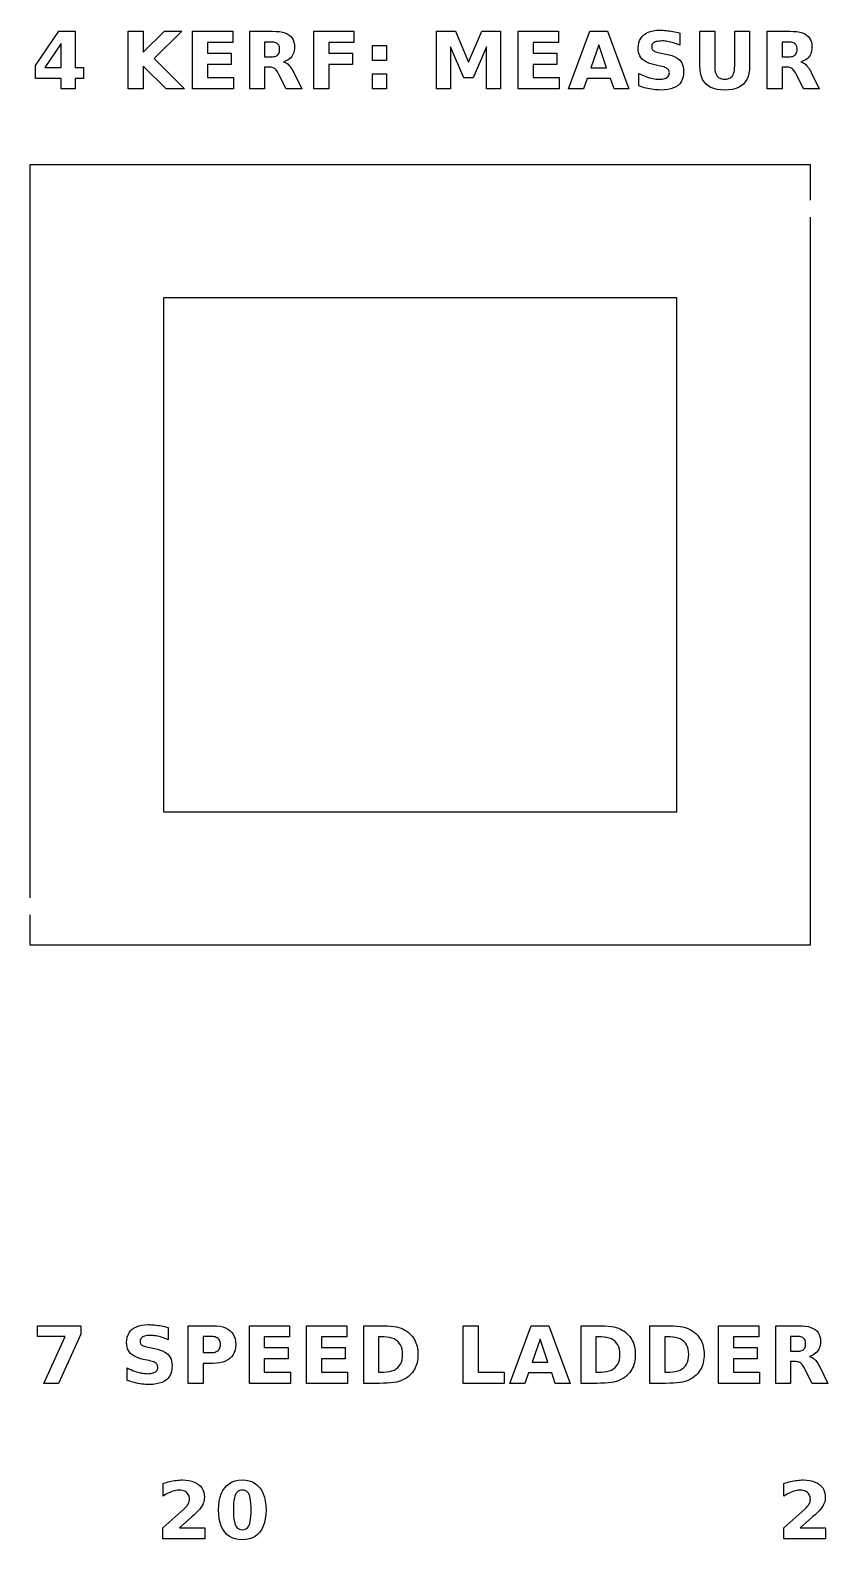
# Model space of a CAD drawing. Header units: millimetres. Extents: x 10 to 256, y 12 to 289.
# Drawn here: x 11.9 to 42.8, y 29 to 87.3 of the extents above; entities that cross this region are included whole.
import ezdxf

# ---------------------------------------------------------------- set-up
doc = ezdxf.new("R2010")
doc.units = ezdxf.units.MM
doc.layers.add('CUT', color=1, linetype='CONTINUOUS')
doc.layers.add('ENGRAVE', color=5, linetype='CONTINUOUS')

msp = doc.modelspace()

# ---------------------------------------------------------------- linework, layer by layer
at = {"layer": 'CUT', "color": 1}
for points in [[(11.925, 53.75), (11.925, 82.075), (42.075, 82.075), (42.075, 80.7)], [(42.075, 80.05), (42.075, 51.925), (11.925, 51.925), (11.925, 53.1)]]:
    msp.add_lwpolyline(points, dxfattribs=at)
msp.add_lwpolyline([(36.925, 76.925), (17.075, 76.925), (17.075, 57.075), (36.925, 57.075), (36.925, 76.925)], close=True, dxfattribs=at)
at = {"layer": 'ENGRAVE', "color": 5}
for points in [[(13.1249, 85), (13.1249, 85.4058), (12.1373, 85.4058), (12.1373, 85.8982), (13.0295, 87.2275), (13.668, 87.2275), (13.668, 85.8221), (13.9858, 85.8221), (13.9858, 85.4058), (13.668, 85.4058), (13.668, 85), (13.1249, 85)], [(16.7114, 86.1727), (17.8945, 85), (17.1754, 85), (16.2892, 85.8773), (16.2892, 85), (15.7148, 85), (15.7148, 87.2275), (16.2892, 87.2275), (16.2892, 86.4144), (17.1172, 87.2275), (17.7841, 87.2275), (16.7114, 86.1727)], [(19.6967, 85.9444), (18.7792, 85.9444), (18.7792, 85.4342), (19.7877, 85.4342), (19.7877, 85), (18.2047, 85), (18.2047, 87.2275), (19.7549, 87.2275), (19.7549, 86.7933), (18.7792, 86.7933), (18.7792, 86.3786), (19.6967, 86.3786), (19.6967, 85.9444)], [(21.6729, 87.1906), (21.7739, 87.1619), (21.8619, 87.1249), (21.9368, 87.0798), (21.9995, 87.0258), (22.0508, 86.9623), (22.0907, 86.8892), (22.1191, 86.8066), (22.1362, 86.7145), (22.1419, 86.6128), (22.139, 86.5414), (22.1301, 86.4744), (22.1153, 86.4118), (22.0945, 86.3535), (22.0679, 86.2997), (22.0353, 86.2503), (21.9967, 86.2051), (21.9521, 86.1641), (21.9015, 86.1272), (21.845, 86.0944), (21.7824, 86.0658), (21.7137, 86.0414), (21.7523, 86.0306), (21.7896, 86.0159), (21.8255, 85.9976), (21.86, 85.9754), (21.8931, 85.9495), (21.9249, 85.9198), (21.956, 85.8855), (21.9873, 85.8458), (22.0187, 85.8006), (22.0502, 85.75), (22.0818, 85.694), (22.1136, 85.6326), (22.4254, 85), (21.8137, 85), (21.5422, 85.5535), (21.5148, 85.6063), (21.4872, 85.6532), (21.4595, 85.6941), (21.4318, 85.7292), (21.4038, 85.7585), (21.3758, 85.7818), (21.3462, 85.8005), (21.3134, 85.8158), (21.2775, 85.8277), (21.2385, 85.8362), (21.1965, 85.8413), (21.1513, 85.843), (20.9886, 85.843), (20.9886, 85), (20.4142, 85), (20.4142, 87.2275), (21.2915, 87.2275), (21.4317, 87.2234), (21.5588, 87.2111), (21.6729, 87.1906)], [(24.3813, 86.3786), (24.3813, 85.9444), (23.4637, 85.9444), (23.4637, 85), (22.8893, 85), (22.8893, 87.2275), (24.4395, 87.2275), (24.4395, 86.7933), (23.4637, 86.7933), (23.4637, 86.3786), (24.3813, 86.3786)], [(29.564, 85), (29.564, 86.6292), (29.0508, 85.4282), (28.6867, 85.4282), (28.1735, 86.6292), (28.1735, 85), (27.6289, 85), (27.6289, 87.2275), (28.36, 87.2275), (28.8673, 86.0354), (29.3775, 87.2275), (30.1071, 87.2275), (30.1071, 85), (29.564, 85)], [(32.2838, 85.9444), (31.3662, 85.9444), (31.3662, 85.4342), (32.3748, 85.4342), (32.3748, 85), (30.7918, 85), (30.7918, 87.2275), (32.3419, 87.2275), (32.3419, 86.7933), (31.3662, 86.7933), (31.3662, 86.3786), (32.2838, 86.3786), (32.2838, 85.9444)], [(35.0706, 85), (34.4932, 85), (34.353, 85.4058), (33.4548, 85.4058), (33.3131, 85), (32.7357, 85), (33.5608, 87.2275), (34.2456, 87.2275), (35.0706, 85)], [(36.7977, 86.7774), (36.7388, 86.7947), (36.6804, 86.8098), (36.6227, 86.8225), (36.5661, 86.833), (36.5106, 86.8411), (36.4562, 86.8469), (36.4029, 86.8504), (36.3506, 86.8515), (36.285, 86.85), (36.2253, 86.8452), (36.1716, 86.8374), (36.1238, 86.8263), (36.0821, 86.8122), (36.0463, 86.7948), (36.0162, 86.7742), (35.9916, 86.7501), (35.9724, 86.7225), (35.9587, 86.6914), (35.9505, 86.6568), (35.9478, 86.6188), (35.9496, 86.59), (35.9552, 86.5635), (35.9644, 86.5392), (35.9773, 86.517), (35.9939, 86.497), (36.0142, 86.4793), (36.0393, 86.463), (36.0705, 86.4475), (36.1076, 86.4329), (36.1508, 86.4189), (36.2, 86.4058), (36.2551, 86.3935), (36.4998, 86.3443), (36.6177, 86.3172), (36.7236, 86.2859), (36.8176, 86.2503), (36.8997, 86.2103), (36.9698, 86.1661), (37.028, 86.1175), (37.0759, 86.0632), (37.115, 86.0018), (37.1455, 85.9332), (37.1672, 85.8576), (37.1803, 85.7747), (37.1846, 85.6848), (37.1786, 85.5672), (37.1604, 85.4601), (37.13, 85.3635), (37.0875, 85.2773), (37.0329, 85.2017), (36.9661, 85.1365), (36.8868, 85.0816), (36.7947, 85.0366), (36.6899, 85.0017), (36.5722, 84.9767), (36.4417, 84.9617), (36.2984, 84.9567), (36.2277, 84.9579), (36.157, 84.9612), (36.0862, 84.9668), (36.0153, 84.9746), (35.9443, 84.9847), (35.8732, 84.997), (35.8021, 85.0115), (35.731, 85.0282), (35.6598, 85.047), (35.5887, 85.068), (35.5176, 85.0911), (35.4465, 85.1164), (35.4465, 85.6013), (35.5172, 85.565), (35.5872, 85.5319), (35.6563, 85.5019), (35.7247, 85.4749), (35.7922, 85.4511), (35.859, 85.4304), (35.925, 85.4129), (35.9902, 85.3985), (36.0547, 85.3874), (36.1183, 85.3794), (36.1811, 85.3746), (36.2432, 85.373), (36.3034, 85.3747), (36.3588, 85.38), (36.4092, 85.3887), (36.4547, 85.4008), (36.4954, 85.4165), (36.5312, 85.4357), (36.5617, 85.458), (36.5867, 85.4834), (36.6061, 85.5117), (36.62, 85.5431), (36.6283, 85.5774), (36.6311, 85.6147), (36.6292, 85.6482), (36.6236, 85.679), (36.6141, 85.7072), (36.6009, 85.7327), (36.584, 85.7556), (36.5632, 85.7758), (36.5369, 85.7944), (36.503, 85.8123), (36.4616, 85.8295), (36.4127, 85.8461), (36.3563, 85.862), (36.2924, 85.8773), (36.0701, 85.9265), (35.9637, 85.9527), (35.8673, 85.9837), (35.7809, 86.0194), (35.7044, 86.0598), (35.638, 86.1049), (35.5815, 86.1548), (35.5343, 86.21), (35.4957, 86.2713), (35.4657, 86.3387), (35.4443, 86.4121), (35.4314, 86.4915), (35.4271, 86.577), (35.4331, 86.6836), (35.451, 86.7817), (35.4808, 86.8713), (35.5226, 86.9523), (35.5763, 87.0248), (35.6419, 87.0888), (35.7188, 87.1435), (35.8061, 87.1882), (35.9038, 87.223), (36.012, 87.2479), (36.1306, 87.2628), (36.2596, 87.2678), (36.3211, 87.267), (36.3831, 87.2647), (36.4457, 87.2609), (36.5089, 87.2555), (36.5727, 87.2486), (36.6371, 87.2402), (36.7021, 87.2302), (36.7679, 87.2187), (36.8344, 87.2057), (36.9017, 87.1911), (36.9697, 87.175), (37.0384, 87.1574), (37.0384, 86.6859), (36.9775, 86.7122), (36.9171, 86.7362), (36.8572, 86.7579), (36.7977, 86.7774)], [(38.4081, 85.6555), (38.4257, 85.5941), (38.4482, 85.5415), (38.4758, 85.4976), (38.5091, 85.4613), (38.5487, 85.4317), (38.5946, 85.4086), (38.6469, 85.3921), (38.7055, 85.3823), (38.7705, 85.379), (38.8359, 85.3823), (38.8949, 85.3921), (38.9475, 85.4086), (38.9936, 85.4317), (39.0333, 85.4613), (39.0666, 85.4976), (39.0942, 85.5415), (39.1168, 85.5941), (39.1343, 85.6555), (39.1469, 85.7257), (39.1544, 85.8046), (39.1569, 85.8922), (39.1569, 87.2275), (39.7313, 87.2275), (39.7313, 85.8922), (39.7247, 85.7413), (39.705, 85.6038), (39.672, 85.4797), (39.6259, 85.369), (39.5666, 85.2718), (39.4941, 85.188), (39.4081, 85.1173), (39.3083, 85.0595), (39.1946, 85.0145), (39.0671, 84.9824), (38.9257, 84.9632), (38.7705, 84.9567), (38.6157, 84.9632), (38.4747, 84.9824), (38.3475, 85.0145), (38.234, 85.0595), (38.1343, 85.1173), (38.0484, 85.188), (37.9759, 85.2718), (37.9166, 85.369), (37.8705, 85.4797), (37.8375, 85.6038), (37.8177, 85.7413), (37.8111, 85.8922), (37.8111, 87.2275), (38.3856, 87.2275), (38.3856, 85.8922), (38.3881, 85.8046), (38.3956, 85.7257), (38.4081, 85.6555)], [(41.5591, 87.2111), (41.6732, 87.1906), (41.7742, 87.1619), (41.8622, 87.1249), (41.9371, 87.0798), (41.9998, 87.0258), (42.051, 86.9623), (42.0909, 86.8892), (42.1194, 86.8066), (42.1365, 86.7145), (42.1422, 86.6128), (42.1393, 86.5414), (42.1304, 86.4744), (42.1156, 86.4118), (42.0948, 86.3535), (42.0681, 86.2997), (42.0355, 86.2503), (41.997, 86.2051), (41.9524, 86.1641), (41.9018, 86.1272), (41.8452, 86.0944), (41.7826, 86.0658), (41.714, 86.0414), (41.7526, 86.0306), (41.7899, 86.0159), (41.8257, 85.9976), (41.8602, 85.9754), (41.8934, 85.9495), (41.9251, 85.9198), (41.9563, 85.8855), (41.9876, 85.8458), (42.0189, 85.8006), (42.0505, 85.75), (42.0821, 85.694), (42.1139, 85.6326), (42.4257, 85), (41.814, 85), (41.5424, 85.5535), (41.515, 85.6063), (41.4875, 85.6532), (41.4598, 85.6941), (41.432, 85.7292), (41.4041, 85.7585), (41.3761, 85.7818), (41.3464, 85.8005), (41.3137, 85.8158), (41.2778, 85.8277), (41.2388, 85.8362), (41.1967, 85.8413), (41.1516, 85.843), (40.9889, 85.843), (40.9889, 85), (40.4145, 85), (40.4145, 87.2275), (41.2918, 87.2275), (41.432, 87.2234), (41.5591, 87.2111)], [(12.4953, 85.8221), (13.1249, 85.8221), (13.1249, 86.7546), (12.4953, 85.8221)], [(21.5131, 86.3317), (21.5327, 86.3613), (21.5479, 86.3957), (21.5588, 86.4349), (21.5654, 86.479), (21.5675, 86.5278), (21.5654, 86.5761), (21.5588, 86.6196), (21.5479, 86.6583), (21.5327, 86.6922), (21.5131, 86.7213), (21.4892, 86.7456), (21.4603, 86.7657), (21.4256, 86.7821), (21.3853, 86.7948), (21.3393, 86.804), (21.2877, 86.8094), (21.2303, 86.8113), (20.9886, 86.8113), (20.9886, 86.2398), (21.2303, 86.2398), (21.2877, 86.2417), (21.3393, 86.2473), (21.3853, 86.2566), (21.4256, 86.2697), (21.4603, 86.2865), (21.4892, 86.307), (21.5131, 86.3317)], [(25.6986, 86.0936), (25.16, 86.0936), (25.16, 86.671), (25.6986, 86.671), (25.6986, 86.0936)], [(33.5981, 85.8191), (34.2083, 85.8191), (33.9039, 86.7053), (33.5981, 85.8191)], [(41.4895, 86.307), (41.5134, 86.3317), (41.533, 86.3613), (41.5482, 86.3957), (41.5591, 86.4349), (41.5656, 86.479), (41.5678, 86.5278), (41.5656, 86.5761), (41.5591, 86.6196), (41.5482, 86.6583), (41.533, 86.6922), (41.5134, 86.7213), (41.4895, 86.7456), (41.4605, 86.7657), (41.4259, 86.7821), (41.3856, 86.7948), (41.3396, 86.804), (41.288, 86.8094), (41.2306, 86.8113), (40.9889, 86.8113), (40.9889, 86.2398), (41.2306, 86.2398), (41.288, 86.2417), (41.3396, 86.2473), (41.3856, 86.2566), (41.4259, 86.2697), (41.4605, 86.2865), (41.4895, 86.307)], [(25.6986, 85.5774), (25.6986, 85), (25.16, 85), (25.16, 85.5774), (25.6986, 85.5774)], [(13.2771, 36.8053), (12.2044, 36.8053), (12.2044, 37.2275), (13.8829, 37.2275), (13.8829, 36.9038), (13.0145, 35), (12.4551, 35), (13.2771, 36.8053)], [(16.9653, 36.7947), (16.9069, 36.8098), (16.8492, 36.8225), (16.7926, 36.833), (16.7371, 36.8411), (16.6827, 36.8469), (16.6294, 36.8504), (16.5771, 36.8515), (16.5115, 36.85), (16.4518, 36.8452), (16.3981, 36.8374), (16.3503, 36.8263), (16.3086, 36.8122), (16.2728, 36.7948), (16.2427, 36.7742), (16.2181, 36.7501), (16.1989, 36.7225), (16.1852, 36.6914), (16.177, 36.6568), (16.1743, 36.6188), (16.1761, 36.59), (16.1817, 36.5635), (16.1909, 36.5392), (16.2038, 36.517), (16.2204, 36.497), (16.2407, 36.4793), (16.2658, 36.463), (16.297, 36.4475), (16.3341, 36.4329), (16.3773, 36.4189), (16.4265, 36.4058), (16.4816, 36.3935), (16.7263, 36.3443), (16.8442, 36.3172), (16.9501, 36.2859), (17.0441, 36.2503), (17.1262, 36.2103), (17.1963, 36.1661), (17.2545, 36.1175), (17.3023, 36.0632), (17.3415, 36.0018), (17.372, 35.9332), (17.3937, 35.8576), (17.4068, 35.7747), (17.4111, 35.6848), (17.4051, 35.5672), (17.3869, 35.4601), (17.3565, 35.3635), (17.314, 35.2773), (17.2594, 35.2017), (17.1926, 35.1365), (17.1133, 35.0816), (17.0212, 35.0366), (16.9164, 35.0017), (16.7987, 34.9767), (16.6682, 34.9617), (16.5249, 34.9567), (16.4542, 34.9579), (16.3835, 34.9612), (16.3127, 34.9668), (16.2418, 34.9746), (16.1708, 34.9847), (16.0997, 34.997), (16.0286, 35.0115), (15.9575, 35.0282), (15.8863, 35.047), (15.8152, 35.068), (15.7441, 35.0911), (15.673, 35.1164), (15.673, 35.6013), (15.7437, 35.565), (15.8137, 35.5319), (15.8828, 35.5019), (15.9512, 35.4749), (16.0187, 35.4511), (16.0855, 35.4304), (16.1515, 35.4129), (16.2167, 35.3985), (16.2812, 35.3874), (16.3448, 35.3794), (16.4076, 35.3746), (16.4697, 35.373), (16.5299, 35.3747), (16.5852, 35.38), (16.6357, 35.3887), (16.6812, 35.4008), (16.7219, 35.4165), (16.7577, 35.4357), (16.7882, 35.458), (16.8132, 35.4834), (16.8326, 35.5117), (16.8465, 35.5431), (16.8548, 35.5774), (16.8576, 35.6147), (16.8557, 35.6482), (16.8501, 35.679), (16.8406, 35.7072), (16.8274, 35.7327), (16.8105, 35.7556), (16.7897, 35.7758), (16.7634, 35.7944), (16.7295, 35.8123), (16.6881, 35.8295), (16.6392, 35.8461), (16.5828, 35.862), (16.5189, 35.8773), (16.2966, 35.9265), (16.1902, 35.9527), (16.0938, 35.9837), (16.0074, 36.0194), (15.9309, 36.0598), (15.8645, 36.1049), (15.808, 36.1548), (15.7608, 36.21), (15.7222, 36.2713), (15.6922, 36.3387), (15.6708, 36.4121), (15.6579, 36.4915), (15.6536, 36.577), (15.6596, 36.6836), (15.6775, 36.7817), (15.7073, 36.8713), (15.7491, 36.9523), (15.8028, 37.0248), (15.8684, 37.0888), (15.9453, 37.1435), (16.0326, 37.1882), (16.1303, 37.223), (16.2384, 37.2479), (16.3571, 37.2628), (16.4861, 37.2678), (16.5476, 37.267), (16.6096, 37.2647), (16.6722, 37.2609), (16.7354, 37.2555), (16.7992, 37.2486), (16.8636, 37.2402), (16.9286, 37.2302), (16.9944, 37.2187), (17.0609, 37.2057), (17.1282, 37.1911), (17.1962, 37.175), (17.2649, 37.1574), (17.2649, 36.6859), (17.204, 36.7122), (17.1436, 36.7362), (17.0837, 36.7579), (17.0242, 36.7774), (16.9653, 36.7947)], [(19.6438, 37.0388), (19.7133, 36.9714), (19.7702, 36.8951), (19.8144, 36.8099), (19.846, 36.7158), (19.865, 36.6128), (19.8713, 36.5009), (19.865, 36.3885), (19.846, 36.2852), (19.8144, 36.1908), (19.7702, 36.1054), (19.7133, 36.029), (19.6438, 35.9616), (19.5624, 35.9039), (19.4701, 35.8567), (19.3668, 35.82), (19.2525, 35.7938), (19.1273, 35.7781), (18.991, 35.7728), (18.6121, 35.7728), (18.6121, 35), (18.0376, 35), (18.0376, 37.2275), (18.991, 37.2275), (19.1273, 37.2223), (19.2525, 37.2065), (19.3668, 37.1803), (19.4701, 37.1436), (19.5624, 37.0964), (19.6438, 37.0388)], [(19.1555, 36.2456), (19.188, 36.2704), (19.2158, 36.2994), (19.2385, 36.3322), (19.2562, 36.3687), (19.2689, 36.409), (19.2764, 36.4531), (19.279, 36.5009), (19.2764, 36.5487), (19.2689, 36.5928), (19.2562, 36.633), (19.2385, 36.6693), (19.2158, 36.7019), (19.188, 36.7307), (19.1555, 36.7553), (19.1188, 36.7754), (19.0779, 36.7911), (19.0328, 36.8023), (18.9834, 36.809), (18.9298, 36.8113), (18.6121, 36.8113), (18.6121, 36.1891), (18.9298, 36.1891), (18.9834, 36.1914), (19.0328, 36.1981), (19.0779, 36.2094), (19.1188, 36.2252), (19.1555, 36.2456)], [(21.8913, 35.9444), (20.9737, 35.9444), (20.9737, 35.4342), (21.9823, 35.4342), (21.9823, 35), (20.3993, 35), (20.3993, 37.2275), (21.9495, 37.2275), (21.9495, 36.7933), (20.9737, 36.7933), (20.9737, 36.3786), (21.8913, 36.3786), (21.8913, 35.9444)], [(24.1008, 35.9444), (23.1832, 35.9444), (23.1832, 35.4342), (24.1918, 35.4342), (24.1918, 35), (22.6088, 35), (22.6088, 37.2275), (24.159, 37.2275), (24.159, 36.7933), (23.1832, 36.7933), (23.1832, 36.3786), (24.1008, 36.3786), (24.1008, 35.9444)], [(26.1797, 37.1552), (26.2606, 37.1282), (26.3375, 37.0957), (26.4104, 37.0576), (26.4794, 37.0139), (26.5445, 36.9646), (26.6057, 36.9097), (26.6557, 36.8582), (26.7012, 36.8041), (26.7422, 36.7475), (26.7787, 36.6882), (26.8108, 36.6265), (26.8384, 36.5621), (26.8617, 36.495), (26.8807, 36.425), (26.8955, 36.3521), (26.9061, 36.2763), (26.9124, 36.1976), (26.9145, 36.116), (26.9124, 36.0335), (26.9061, 35.9539), (26.8955, 35.8775), (26.8807, 35.804), (26.8617, 35.7336), (26.8384, 35.6662), (26.8108, 35.6016), (26.7787, 35.5396), (26.7422, 35.4802), (26.7012, 35.4235), (26.6557, 35.3693), (26.6057, 35.3178), (26.544, 35.2629), (26.4784, 35.2136), (26.4087, 35.1699), (26.3351, 35.1318), (26.2575, 35.0993), (26.176, 35.0724), (26.0855, 35.0503), (25.981, 35.0322), (25.8627, 35.0181), (25.7304, 35.008), (25.5842, 35.002), (25.424, 35), (24.8183, 35), (24.8183, 37.2275), (25.424, 37.2275), (25.5859, 37.2255), (25.7335, 37.2195), (25.8666, 37.2094), (25.9853, 37.1954), (26.0897, 37.1773), (26.1797, 37.1552)], [(26.0699, 35.5554), (26.1365, 35.6087), (26.1932, 35.6713), (26.2396, 35.7427), (26.2758, 35.8228), (26.3016, 35.9118), (26.317, 36.0095), (26.3222, 36.116), (26.3171, 36.222), (26.3016, 36.3192), (26.2759, 36.4077), (26.24, 36.4873), (26.1937, 36.5582), (26.1372, 36.6203), (26.0708, 36.6732), (25.9951, 36.7164), (25.91, 36.7501), (25.8156, 36.7741), (25.7118, 36.7885), (25.5986, 36.7933), (25.3927, 36.7933), (25.3927, 35.4342), (25.5986, 35.4342), (25.7113, 35.439), (25.8148, 35.4536), (25.9091, 35.4778), (25.9941, 35.5117), (26.0699, 35.5554)], [(28.6629, 35), (28.6629, 37.2275), (29.2373, 37.2275), (29.2373, 35.4342), (30.2458, 35.4342), (30.2458, 35), (28.6629, 35)], [(32.2241, 35), (32.0838, 35.4058), (31.1857, 35.4058), (31.0439, 35), (30.4665, 35), (31.2916, 37.2275), (31.9764, 37.2275), (32.8015, 35), (32.2241, 35)], [(34.5805, 37.1552), (34.6614, 37.1282), (34.7383, 37.0957), (34.8112, 37.0576), (34.8802, 37.0139), (34.9453, 36.9646), (35.0065, 36.9097), (35.0565, 36.8582), (35.102, 36.8041), (35.143, 36.7475), (35.1796, 36.6882), (35.2116, 36.6265), (35.2392, 36.5621), (35.2625, 36.495), (35.2815, 36.425), (35.2963, 36.3521), (35.3069, 36.2763), (35.3132, 36.1976), (35.3153, 36.116), (35.3132, 36.0335), (35.3069, 35.9539), (35.2963, 35.8775), (35.2815, 35.804), (35.2625, 35.7336), (35.2392, 35.6662), (35.2116, 35.6016), (35.1796, 35.5396), (35.143, 35.4802), (35.102, 35.4235), (35.0565, 35.3693), (35.0065, 35.3178), (34.9448, 35.2629), (34.8792, 35.2136), (34.8095, 35.1699), (34.7359, 35.1318), (34.6584, 35.0993), (34.5768, 35.0724), (34.4863, 35.0503), (34.3818, 35.0322), (34.2635, 35.0181), (34.1312, 35.008), (33.985, 35.002), (33.8248, 35), (33.2191, 35), (33.2191, 37.2275), (33.8248, 37.2275), (33.9867, 37.2255), (34.1343, 37.2195), (34.2674, 37.2094), (34.3862, 37.1954), (34.4905, 37.1773), (34.5805, 37.1552)], [(34.4707, 35.5554), (34.5373, 35.6087), (34.594, 35.6713), (34.6405, 35.7427), (34.6766, 35.8228), (34.7024, 35.9118), (34.7178, 36.0095), (34.723, 36.116), (34.7179, 36.222), (34.7025, 36.3192), (34.6768, 36.4077), (34.6408, 36.4873), (34.5945, 36.5582), (34.538, 36.6203), (34.4717, 36.6732), (34.3959, 36.7164), (34.3109, 36.7501), (34.2164, 36.7741), (34.1126, 36.7885), (33.9994, 36.7933), (33.7935, 36.7933), (33.7935, 35.4342), (33.9994, 35.4342), (34.1122, 35.439), (34.2157, 35.4536), (34.3099, 35.4778), (34.3949, 35.5117), (34.4707, 35.5554)], [(37.2391, 37.1552), (37.3199, 37.1282), (37.3968, 37.0957), (37.4698, 37.0576), (37.5388, 37.0139), (37.6039, 36.9646), (37.6651, 36.9097), (37.715, 36.8582), (37.7605, 36.8041), (37.8016, 36.7475), (37.8381, 36.6882), (37.8702, 36.6265), (37.8978, 36.5621), (37.9211, 36.495), (37.9401, 36.425), (37.9549, 36.3521), (37.9654, 36.2763), (37.9718, 36.1976), (37.9739, 36.116), (37.9718, 36.0335), (37.9654, 35.9539), (37.9549, 35.8775), (37.9401, 35.804), (37.9211, 35.7336), (37.8978, 35.6662), (37.8702, 35.6016), (37.8381, 35.5396), (37.8016, 35.4802), (37.7605, 35.4235), (37.715, 35.3693), (37.6651, 35.3178), (37.6034, 35.2629), (37.5377, 35.2136), (37.4681, 35.1699), (37.3945, 35.1318), (37.3169, 35.0993), (37.2354, 35.0724), (37.1449, 35.0503), (37.0404, 35.0322), (36.9221, 35.0181), (36.7898, 35.008), (36.6436, 35.002), (36.4834, 35), (35.8777, 35), (35.8777, 37.2275), (36.4834, 37.2275), (36.6453, 37.2255), (36.7928, 37.2195), (36.926, 37.2094), (37.0447, 37.1954), (37.1491, 37.1773), (37.2391, 37.1552)], [(37.1293, 35.5554), (37.1958, 35.6087), (37.2526, 35.6713), (37.299, 35.7427), (37.3351, 35.8228), (37.3609, 35.9118), (37.3764, 36.0095), (37.3816, 36.116), (37.3764, 36.222), (37.361, 36.3192), (37.3353, 36.4077), (37.2994, 36.4873), (37.2531, 36.5582), (37.1966, 36.6203), (37.1302, 36.6732), (37.0545, 36.7164), (36.9694, 36.7501), (36.875, 36.7741), (36.7712, 36.7885), (36.658, 36.7933), (36.4521, 36.7933), (36.4521, 35.4342), (36.658, 35.4342), (36.7707, 35.439), (36.8742, 35.4536), (36.9685, 35.4778), (37.0535, 35.5117), (37.1293, 35.5554)], [(40.0282, 35.9444), (39.1107, 35.9444), (39.1107, 35.4342), (40.1192, 35.4342), (40.1192, 35), (38.5362, 35), (38.5362, 37.2275), (40.0864, 37.2275), (40.0864, 36.7933), (39.1107, 36.7933), (39.1107, 36.3786), (40.0282, 36.3786), (40.0282, 35.9444)], [(42.0044, 37.1906), (42.1054, 37.1619), (42.1934, 37.1249), (42.2683, 37.0798), (42.331, 37.0258), (42.3823, 36.9623), (42.4222, 36.8892), (42.4506, 36.8066), (42.4677, 36.7145), (42.4734, 36.6128), (42.4705, 36.5414), (42.4616, 36.4744), (42.4468, 36.4118), (42.426, 36.3535), (42.3994, 36.2997), (42.3668, 36.2503), (42.3282, 36.2051), (42.2836, 36.1641), (42.233, 36.1272), (42.1765, 36.0944), (42.1139, 36.0658), (42.0452, 36.0414), (42.0838, 36.0306), (42.1211, 36.0159), (42.157, 35.9976), (42.1915, 35.9754), (42.2246, 35.9495), (42.2564, 35.9198), (42.2875, 35.8855), (42.3188, 35.8458), (42.3502, 35.8006), (42.3817, 35.75), (42.4133, 35.694), (42.4451, 35.6326), (42.7569, 35), (42.1452, 35), (41.8737, 35.5535), (41.8463, 35.6063), (41.8187, 35.6532), (41.791, 35.6941), (41.7633, 35.7292), (41.7353, 35.7585), (41.7073, 35.7818), (41.6777, 35.8005), (41.6449, 35.8158), (41.609, 35.8277), (41.57, 35.8362), (41.528, 35.8413), (41.4828, 35.843), (41.3201, 35.843), (41.3201, 35), (40.7457, 35), (40.7457, 37.2275), (41.623, 37.2275), (41.7632, 37.2234), (41.8903, 37.2111), (42.0044, 37.1906)], [(41.8446, 36.3317), (41.8642, 36.3613), (41.8794, 36.3957), (41.8903, 36.4349), (41.8969, 36.479), (41.899, 36.5278), (41.8969, 36.5761), (41.8903, 36.6196), (41.8794, 36.6583), (41.8642, 36.6922), (41.8446, 36.7213), (41.8207, 36.7456), (41.7918, 36.7657), (41.7571, 36.7821), (41.7168, 36.7948), (41.6708, 36.804), (41.6192, 36.8094), (41.5618, 36.8113), (41.3201, 36.8113), (41.3201, 36.2398), (41.5618, 36.2398), (41.6192, 36.2417), (41.6708, 36.2473), (41.7168, 36.2566), (41.7571, 36.2697), (41.7918, 36.2865), (41.8207, 36.307), (41.8446, 36.3317)], [(31.9391, 35.8191), (31.6347, 36.7053), (31.3289, 35.8191), (31.9391, 35.8191)], [(18.6733, 29.4222), (18.6733, 29), (17.0545, 29), (17.0545, 29.4222), (17.8677, 30.1399), (17.9024, 30.1726), (17.934, 30.205), (17.9624, 30.2372), (17.9877, 30.2692), (18.0098, 30.3009), (18.0288, 30.3323), (18.0447, 30.3639), (18.0578, 30.3958), (18.068, 30.4282), (18.0752, 30.461), (18.0796, 30.4942), (18.081, 30.5278), (18.0781, 30.5783), (18.0693, 30.6254), (18.0547, 30.6691), (18.0343, 30.7095), (18.008, 30.7464), (17.9758, 30.7799), (17.9388, 30.8091), (17.898, 30.833), (17.8533, 30.8515), (17.8047, 30.8648), (17.7523, 30.8728), (17.6961, 30.8754), (17.6506, 30.8738), (17.6037, 30.869), (17.5555, 30.861), (17.5058, 30.8499), (17.4547, 30.8355), (17.4022, 30.818), (17.3483, 30.7973), (17.2932, 30.7735), (17.2369, 30.7465), (17.1794, 30.7165), (17.1205, 30.6834), (17.0605, 30.6471), (17.0605, 31.1365), (17.125, 31.157), (17.1893, 31.1759), (17.2533, 31.193), (17.3171, 31.2084), (17.3807, 31.2222), (17.4439, 31.2342), (17.5069, 31.2445), (17.5694, 31.2529), (17.6315, 31.2594), (17.6933, 31.2641), (17.7546, 31.2669), (17.8154, 31.2678), (17.9438, 31.2629), (18.0622, 31.2482), (18.1707, 31.2238), (18.2693, 31.1895), (18.358, 31.1455), (18.4368, 31.0917), (18.5045, 31.0292), (18.5599, 30.959), (18.603, 30.881), (18.6338, 30.7953), (18.6522, 30.702), (18.6584, 30.6009), (18.6558, 30.5409), (18.648, 30.4823), (18.6349, 30.425), (18.6166, 30.3691), (18.5931, 30.3146), (18.5644, 30.2615), (18.5273, 30.206), (18.4787, 30.1447), (18.4186, 30.0774), (18.3469, 30.0042), (18.2637, 29.925), (18.169, 29.84), (17.6931, 29.4222), (18.6733, 29.4222)], [(21.0144, 29.7706), (20.9813, 29.6212), (20.9349, 29.4859), (20.8752, 29.3646), (20.8022, 29.2574), (20.7171, 29.1655), (20.6209, 29.0903), (20.5135, 29.0319), (20.3951, 28.9901), (20.2655, 28.9651), (20.1249, 28.9567), (19.9838, 28.9651), (19.8538, 28.9901), (19.7351, 29.0319), (19.6276, 29.0903), (19.5312, 29.1655), (19.446, 29.2574), (19.3731, 29.3646), (19.3134, 29.4859), (19.267, 29.6212), (19.2338, 29.7706), (19.214, 29.934), (19.2073, 30.1115), (19.214, 30.2895), (19.2338, 30.4533), (19.267, 30.6029), (19.3134, 30.7385), (19.3731, 30.8599), (19.446, 30.9672), (19.5312, 31.059), (19.6276, 31.1342), (19.7351, 31.1926), (19.8538, 31.2344), (19.9838, 31.2594), (20.1249, 31.2678), (20.2655, 31.2594), (20.3951, 31.2344), (20.5135, 31.1926), (20.6209, 31.1342), (20.7171, 31.059), (20.8022, 30.9672), (20.8752, 30.8599), (20.9349, 30.7385), (20.9813, 30.6029), (21.0144, 30.4533), (21.0343, 30.2895), (21.041, 30.1115), (21.0343, 29.934), (21.0144, 29.7706)], [(42.6733, 29.4222), (42.6733, 29), (41.0545, 29), (41.0545, 29.4222), (41.8677, 30.1399), (41.9024, 30.1726), (41.934, 30.205), (41.9624, 30.2372), (41.9877, 30.2692), (42.0098, 30.3009), (42.0288, 30.3323), (42.0447, 30.3639), (42.0578, 30.3958), (42.068, 30.4282), (42.0752, 30.461), (42.0796, 30.4942), (42.081, 30.5278), (42.0781, 30.5783), (42.0693, 30.6254), (42.0547, 30.6691), (42.0343, 30.7095), (42.008, 30.7464), (41.9758, 30.7799), (41.9388, 30.8091), (41.898, 30.833), (41.8533, 30.8515), (41.8047, 30.8648), (41.7523, 30.8728), (41.6961, 30.8754), (41.6506, 30.8738), (41.6037, 30.869), (41.5555, 30.861), (41.5058, 30.8499), (41.4547, 30.8355), (41.4022, 30.818), (41.3483, 30.7973), (41.2932, 30.7735), (41.2369, 30.7465), (41.1794, 30.7165), (41.1205, 30.6834), (41.0605, 30.6471), (41.0605, 31.1365), (41.125, 31.157), (41.1893, 31.1759), (41.2533, 31.193), (41.3171, 31.2084), (41.3807, 31.2222), (41.4439, 31.2342), (41.5069, 31.2445), (41.5694, 31.2529), (41.6315, 31.2594), (41.6933, 31.2641), (41.7546, 31.2669), (41.8154, 31.2678), (41.9438, 31.2629), (42.0622, 31.2482), (42.1707, 31.2238), (42.2693, 31.1895), (42.358, 31.1455), (42.4368, 31.0917), (42.5045, 31.0292), (42.5599, 30.959), (42.603, 30.881), (42.6338, 30.7953), (42.6522, 30.702), (42.6584, 30.6009), (42.6558, 30.5409), (42.648, 30.4823), (42.6349, 30.425), (42.6166, 30.3691), (42.5931, 30.3146), (42.5644, 30.2615), (42.5273, 30.206), (42.4787, 30.1447), (42.4186, 30.0774), (42.3469, 30.0042), (42.2637, 29.925), (42.169, 29.84), (41.6931, 29.4222), (42.6733, 29.4222)], [(20.4578, 30.3671), (20.447, 30.472), (20.4317, 30.5633), (20.4122, 30.6408), (20.3882, 30.7046), (20.3591, 30.7568), (20.3241, 30.7995), (20.2832, 30.8327), (20.2364, 30.8564), (20.1836, 30.8707), (20.1249, 30.8754), (20.0662, 30.8707), (20.0133, 30.8564), (19.9664, 30.8327), (19.9253, 30.7995), (19.8901, 30.7568), (19.8608, 30.7046), (19.8366, 30.6408), (19.8169, 30.5633), (19.8015, 30.472), (19.7905, 30.3671), (19.7839, 30.2484), (19.7817, 30.116), (19.7839, 29.9822), (19.7905, 29.8622), (19.8015, 29.7561), (19.8169, 29.6638), (19.8366, 29.5853), (19.8608, 29.5207), (19.8901, 29.4678), (19.9253, 29.4245), (19.9664, 29.3909), (20.0133, 29.3669), (20.0662, 29.3524), (20.1249, 29.3476), (20.1832, 29.3524), (20.2356, 29.3669), (20.2823, 29.3909), (20.3232, 29.4245), (20.3582, 29.4678), (20.3875, 29.5207), (20.4116, 29.5853), (20.4314, 29.6638), (20.4468, 29.7561), (20.4578, 29.8622), (20.4644, 29.9822), (20.4665, 30.116), (20.4644, 30.2484), (20.4578, 30.3671)]]:
    msp.add_lwpolyline(points, close=True, dxfattribs=at)

doc.saveas('drawing.dxf')
